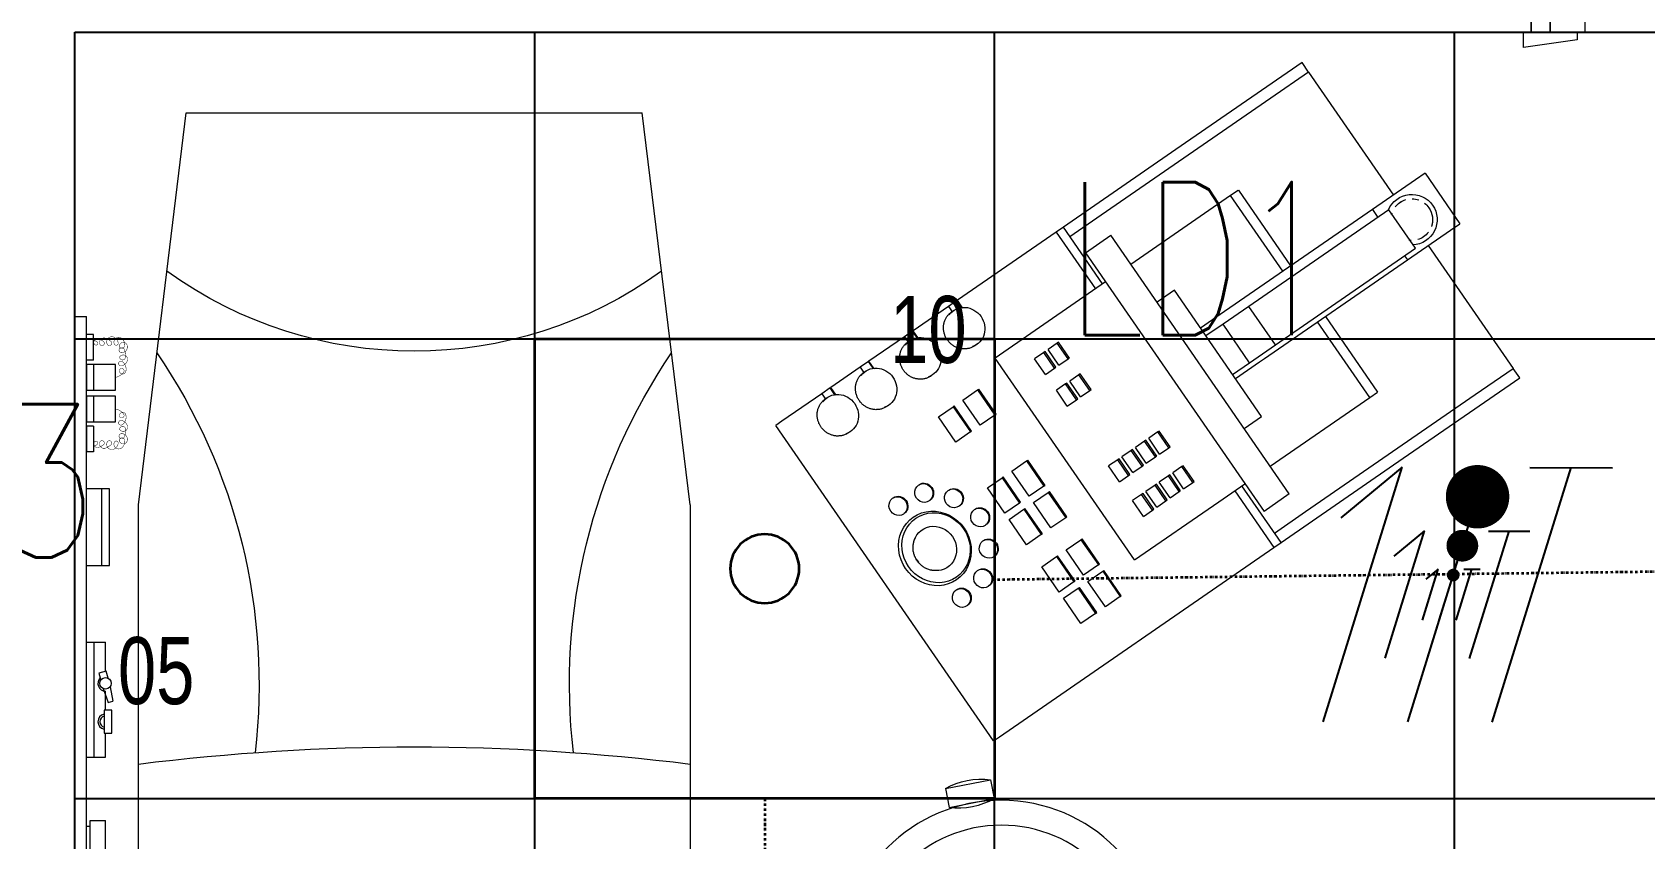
# Model space of a CAD drawing. Extents: x -12260 to 184725, y -29287 to 19916.
# Drawn here: x 20320 to 22424, y -9882 to -8830 of the extents above; entities that cross this region are included whole.
import ezdxf
from ezdxf.enums import TextEntityAlignment as Align

# ---------------------------------------------------------------- set-up
doc = ezdxf.new("R2010")
doc.units = 0
doc.header["$LTSCALE"] = 0.25
doc.linetypes.add('DASHDOT', pattern=[25.4, 12.7, -6.35, 0, -6.35])
for name, color, linetype, lineweight in [('01-First Floor-FUR$0$72_EGR_EQP_TAG', 142, 'Continuous', 5), ('01-First Floor-FUR$0$LOADING', 253, 'Continuous', 5), ('01-First Floor-FUR$0$Walls', 251, 'Continuous', 5), ('01-First Floor-FUR$0$Wooden Joinery', 251, 'Continuous', 5), ('E-LITE-CIRC', 6, 'Continuous', 25), ('E-LITE-CIRC-NUMB', 6, 'Continuous', 25), ('E-LITE-CLNG', 150, 'Continuous', 35), ('E-LITE-CLNG-CNDT', 6, 'DASHDOT', 35), ('E-LITE-CTRL', 6, 'Continuous', 25), ('E-LITE-IDEN', 6, 'Continuous', 25), ('E-POWR-WIRE', 6, 'Continuous', 25), ('E-POWR-WIRE @ 100', 6, 'Continuous', 25), ('E-POWR-WIRE @ 20', 6, 'Continuous', 25), ('E-POWR-WIRE @ 50', 6, 'Continuous', 25)]:
    doc.layers.add(name, color=color, linetype=linetype, lineweight=lineweight)
doc.layers.add('01-First Floor-FUR$0$FALSE CEILING', color=251, linetype='Continuous')
doc.styles.add('01-First Floor-FUR$0$X3G_ENTITY_257CFD', font='swisscl.ttf', dxfattribs={"height": 200})
doc.styles.add('DC_SIMPLEX', font='SIMPLEX.shx', dxfattribs={"width": 0.7})

# ---------------------------------------------------------------- blocks, each defined once
blk = doc.blocks.new('*U24')
blk.add_lwpolyline([(-300, 300), (-300, -300), (300, -300), (300, 300)], close=True)
blk.add_circle((0, 0), 45)
at = {"layer": 'E-LITE-CIRC-NUMB', "style": 'DC_SIMPLEX', "width": 0.7, "flags": 8}
blk.add_attdef('CIRCUIT', text='', height=200, rotation=0, dxfattribs=at).set_placement((-473.9, 300), align=Align.RIGHT)
at = {"layer": 'E-LITE-CTRL', "style": 'DC_SIMPLEX', "width": 0.7, "flags": 8}
blk.add_attdef('CONTROL', (1118.9, -935), '', height=200, rotation=360, dxfattribs=at)
at = {"layer": 'E-LITE-IDEN', "style": 'DC_SIMPLEX', "width": 0.7, "flags": 8}
blk.add_attdef('TYPE', (460.4, 457.6), '', height=200, rotation=360, dxfattribs=at)
blk = doc.blocks.new('*U39')
for p, q in [((-1.617, -1.658), (-0.587, 1.663)), ((-0.587, 1.663), (-1.389, 1.004)), ((-0.515, -1.66), (0.515, 1.66)), ((0.587, -1.663), (1.617, 1.658)), ((1.078, 1.659), (2.157, 1.657))]:
    blk.add_line(p, q)
at = {"const_width": 0.414}
blk.add_lwpolyline([(0.19, 1.278, 1), (0.604, 1.277, 1)], format="xyb", close=True, dxfattribs=at)
blk = doc.blocks.new('*U845')
at = {"layer": 'E-POWR-WIRE @ 100', "xscale": 100, "yscale": 100, "zscale": 100}
blk.add_blockref('*U39', (22166.4, -9563.9, -0.1), dxfattribs=at)
at = {"layer": 'E-POWR-WIRE @ 20', "xscale": 20, "yscale": 20, "zscale": 20}
blk.add_blockref('*U39', (22166.4, -9563.9, -0.1), dxfattribs=at)
at = {"layer": 'E-POWR-WIRE @ 50', "xscale": 50, "yscale": 50, "zscale": 50}
blk.add_blockref('*U39', (22166.4, -9563.9, -0.1), dxfattribs=at)
blk = doc.blocks.new('01-First Floor-FUR$0$A$C72370EFE')
at = {"layer": '01-First Floor-FUR$0$Wooden Joinery'}
for p, q in [((-0.01, -0.04), (-0.02, -0.04)), ((-0.01, -0.03), (-0.01, -0.07)), ((0, -0.03), (-0.01, -0.03)), ((0.04, -0.03), (0.05, -0.03)), ((0.05, -0.03), (0.05, -0.07)), ((0.05, -0.04), (0.06, -0.04)), ((-0.01, -0.06), (-0.02, -0.06)), ((0.05, -0.06), (0.06, -0.06)), ((-0.05, -0.07), (-0.05, -0.16)), ((-0.03, -0.07), (-0.03, -0.16)), ((0, -0.07), (-0.01, -0.07)), ((0.04, -0.07), (0.05, -0.07)), ((0.07, -0.07), (0.07, -0.16)), ((0.09, -0.07), (0.09, -0.16)), ((-0.01, -0.17), (-0.02, -0.17)), ((-0.01, -0.17), (-0.01, -0.19)), ((0.05, -0.17), (0.06, -0.17)), ((0.05, -0.17), (0.05, -0.19)), ((-0.01, -0.19), (-0.02, -0.19)), ((0.05, -0.19), (0.06, -0.19))]:
    blk.add_line(p, q, dxfattribs=at)
for centre, radius, start, end in [((-0.02, -0.07), 0.03, 90, 180), ((0.06, -0.07), 0.03, 0, 90), ((-0.02, -0.07), 0.01, 90, 180), ((0.06, -0.07), 0.01, 0, 90), ((-0.02, -0.16), 0.03, 180, 270), ((-0.02, -0.16), 0.01, 180, 270), ((0.06, -0.16), 0.01, 270, 0), ((0.06, -0.16), 0.03, 270, 0)]:
    blk.add_arc(centre, radius, start, end, dxfattribs=at)
blk = doc.blocks.new('01-First Floor-FUR$0$A$C5DAD61B4')
at = {"layer": '01-First Floor-FUR$0$Wooden Joinery'}
for points in [[(80, 959.1), (80, 969.1), (10, 979.1), (10, 959.1)], [(940, 959.1), (940, 969.1), (1010, 979.1), (1010, 959.1)], [(70, 859.1), (70, 849.1), (0, 839.1), (0, 859.1)], [(120, 859.1), (120, 0), (80, 0), (80, 859.1)], [(950, 859.1), (950, 849.1), (1020, 839.1), (1020, 859.1)]]:
    blk.add_lwpolyline(points, close=True, dxfattribs=at)
for points in [[(45, 859.1), (45, 959.1), (20, 959.1), (20, 859.1), (45, 859.1)], [(45, 859.1), (80, 859.1), (80, 899.1), (90, 899.1), (90, 959.1), (45, 959.1), (45, 859.1)], [(975, 859.1), (940, 859.1), (940, 899.1), (930, 899.1), (930, 959.1), (975, 959.1), (975, 859.1)], [(975, 859.1), (975, 959.1), (1000, 959.1), (1000, 859.1), (975, 859.1)]]:
    blk.add_lwpolyline(points, dxfattribs=at)
blk.add_arc((80, 859.1), 860, 272.666, 0, dxfattribs=at)
at = {"layer": '01-First Floor-FUR$0$Wooden Joinery', "xscale": 999.9999999998854, "yscale": 999.9999999998854, "zscale": 999.9999999998854, "rotation": 180}
blk.add_blockref('01-First Floor-FUR$0$A$C72370EFE', (120, 0), dxfattribs=at)
blk = doc.blocks.new('01-First Floor-FUR$0$ME19011A-P')
for p, q in [((-0.425, 0), (0.425, 0)), ((-0.425, 0), (-0.425, -0.015)), ((0.425, 0), (0.425, -0.015)), ((-0.425, -0.015), (0.425, -0.015)), ((-0.3675, -0.0198), (-0.2325, -0.0198)), ((-0.3675, -0.0198), (-0.3675, -0.0399)), ((-0.36, -0.015), (-0.36, -0.0198)), ((-0.24, -0.015), (-0.24, -0.0198)), ((-0.2325, -0.0198), (-0.2325, -0.0399)), ((-0.15, -0.015), (-0.15, -0.04)), ((0, -0.015), (0, -0.04)), ((0.1, -0.015), (0.1, -0.045)), ((0.2, -0.045), (0.2, -0.015)), ((0.2818, -0.015), (0.2484, -0.015)), ((0.2484, -0.0243), (0.2484, -0.015)), ((0.2818, -0.0243), (0.2818, -0.015)), ((0.3211, -0.015), (0.2877, -0.015)), ((0.2877, -0.015), (0.2877, -0.0531)), ((0.3211, -0.0531), (0.3211, -0.015)), ((0.3623, -0.015), (0.3289, -0.015)), ((0.3289, -0.015), (0.3289, -0.0531)), ((0.3623, -0.0531), (0.3623, -0.015)), ((0.3682, -0.0243), (0.3682, -0.015)), ((0.3682, -0.015), (0.4016, -0.015)), ((0.4016, -0.0243), (0.4016, -0.015)), ((-0.3675, -0.0399), (-0.2325, -0.0399)), ((-0.15, -0.025), (0, -0.025)), ((-0.15, -0.04), (-0.1187, -0.04)), ((-0.0887, -0.04), (-0.0637, -0.04)), ((-0.0606, -0.0371), (-0.0787, -0.0432)), ((-0.0402, -0.0312), (-0.0496, -0.0337)), ((-0.047, -0.0434), (-0.0376, -0.0409)), ((-0.0376, -0.0409), (-0.0402, -0.0312)), ((-0.0379, -0.04), (0, -0.04)), ((0.1, -0.035), (0.2, -0.035)), ((0.2818, -0.0243), (0.2484, -0.0243)), ((0.3211, -0.0243), (0.2877, -0.0243)), ((0.3623, -0.0243), (0.3289, -0.0243)), ((0.3682, -0.0243), (0.4016, -0.0243)), ((-0.0787, -0.0432), (-0.077, -0.0497)), ((-0.0582, -0.046), (-0.077, -0.0497)), ((0.1, -0.045), (0.2, -0.045)), ((0.2877, -0.0531), (0.3211, -0.0531)), ((0.3289, -0.0531), (0.3623, -0.0531))]:
    blk.add_line(p, q)
blk.add_lwpolyline([(-0.1187, -0.0482), (-0.0887, -0.0482), (-0.0887, -0.0382), (-0.1187, -0.0382)], close=True)
at = {"color": 8, "const_width": 0.000601}
for points in [[(0.3044, -0.0531, -0.184574), (0.2977, -0.0636, -1.44364), (0.2961, -0.0581, -0.837915), (0.2969, -0.0664, -0.30536), (0.2839, -0.062, -1.584726), (0.2894, -0.0609, -0.253153), (0.2827, -0.0684, -0.874198), (0.2775, -0.0585, -0.915253), (0.2791, -0.0658, -0.223821), (0.2683, -0.0644, -1.703343), (0.272, -0.0597, -0.588962), (0.2621, -0.068, -0.717795), (0.2625, -0.0581, -0.983104), (0.2645, -0.0644, -0.326362), (0.2534, -0.0609, -0.758716), (0.2609, -0.0514, -0.906186), (0.2593, -0.0565, -0.189488), (0.2526, -0.0522, -0.7948), (0.2613, -0.0423, -1.223996), (0.2574, -0.047, -0.072149), (0.2534, -0.0403, -0.645886), (0.2609, -0.0324, -1.366917), (0.2574, -0.0371, -0.078415), (0.2542, -0.0308, -0.723006), (0.2613, -0.0256, -1.105484), (0.2582, -0.0292, -0.221197), (0.2566, -0.0243, -0.221197)], [(0.3456, -0.0531, 0.184574), (0.3523, -0.0636, 1.44364), (0.3539, -0.0581, 0.837915), (0.3531, -0.0664, 0.30536), (0.3661, -0.062, 1.584726), (0.3606, -0.0609, 0.253153), (0.3673, -0.0684, 0.874198), (0.3725, -0.0585, 0.915253), (0.3709, -0.0658, 0.223821), (0.3817, -0.0644, 1.703343), (0.378, -0.0597, 0.588962), (0.3879, -0.068, 0.717795), (0.3875, -0.0581, 0.983104), (0.3855, -0.0644, 0.326362), (0.3966, -0.0609, 0.758716), (0.3891, -0.0514, 0.906186), (0.3907, -0.0565, 0.189488), (0.3974, -0.0522, 0.7948), (0.3887, -0.0423, 1.223996), (0.3926, -0.047, 0.072149), (0.3966, -0.0403, 0.645886), (0.3891, -0.0324, 1.366917), (0.3926, -0.0371, 0.078415), (0.3958, -0.0308, 0.723006), (0.3887, -0.0256, 1.105484), (0.3918, -0.0292, 0.221197), (0.3934, -0.0243, 0.221197)]]:
    blk.add_lwpolyline(points, format="xyb", dxfattribs=at)
blk.add_circle((-0.0537, -0.04), 0.0075)
for centre, radius, start, end in [((-0.1037, -0.04), 0.01, 10.4593, 169.5407), ((-0.1037, -0.04), 0.0075, 14.0075, 165.9925), ((-0.0537, -0.04), 0.01, 45, 180)]:
    blk.add_arc(centre, radius, start, end)
blk = doc.blocks.new('01-First Floor-FUR$0$M.44.57.64')
at = {"layer": '01-First Floor-FUR$0$LOADING', "xscale": 1000.000000000002, "yscale": 1000.000000000002, "zscale": 1000.000000000002, "rotation": 225.9999036123427}
blk.add_blockref('01-First Floor-FUR$0$ME19011A-P', (-80806.9, 16720.7), dxfattribs=at)
blk = doc.blocks.new('01-First Floor-FUR$0$HF10037B-P')
at = {"layer": '01-First Floor-FUR$0$LOADING'}
for p, q in [((0.2459, 0.134), (0.1859, 0.134)), ((0.1859, 0.134), (0.1859, 0.109)), ((0.2459, 0.134), (0.2459, 0.109)), ((0.2459, 0.109), (0.1859, 0.109)), ((0, 0), (-0.0142, -0.0583)), ((0, 0), (0.0243, -0.0059)), ((0.0243, -0.0059), (0.01, -0.0642)), ((0.4071, -0.0094), (0.431, -0.0018)), ((0.4071, -0.0094), (0.4255, -0.0665)), ((0.431, -0.0018), (0.4493, -0.0589)), ((0.4069, -0.0417), (0.4165, -0.0387)), ((-0.0142, -0.0583), (0.01, -0.0642)), ((0.4255, -0.0665), (0.4493, -0.0589)), ((0.0524, -0.2725), (0.0674, -0.2525)), ((0.0674, -0.2525), (0.1154, -0.2885)), ((0.0524, -0.2725), (0.1004, -0.3085)), ((0.3125, -0.2897), (0.362, -0.2558)), ((0.3267, -0.268), (0.3323, -0.2763)), ((0.3761, -0.2764), (0.362, -0.2558)), ((0.1004, -0.3085), (0.1154, -0.2885)), ((0.3266, -0.3103), (0.3125, -0.2897)), ((0.3266, -0.3103), (0.3761, -0.2764))]:
    blk.add_line(p, q, dxfattribs=at)
for radius in [0.21, 0.1775]:
    blk.add_circle((0.2161, -0.1014), radius, dxfattribs=at)
for centre, radius, start, end in [((0.2159, 0.0465), 0.0925, 71.0754, 108.9246), ((0.2159, 0.1965), 0.0925, 251.0754, 288.9246), ((0.0779, -0.0499), 0.0925, 147.3419, 185.1912), ((-0.0678, -0.0143), 0.0925, 327.3419, 5.1912), ((0.4996, -0.0113), 0.0925, 178.8412, 216.6904), ((0.3568, -0.057), 0.0925, 358.8412, 36.6904), ((0.2161, -0.1014), 0.2, 303.6037, 17.3657), ((0.0389, -0.3404), 0.0925, 34.1875, 72.0368), ((0.1289, -0.2205), 0.0925, 214.1875, 252.0368), ((0.3867, -0.3449), 0.0925, 105.5121, 143.3614), ((0.3019, -0.2212), 0.0925, 285.5121, 323.3614)]:
    blk.add_arc(centre, radius, start, end, dxfattribs=at)
blk = doc.blocks.new('01-First Floor-FUR$0$HF13902-P')
at = {"color": 8}
for centre, radius, start, end in [((0, 1.0679), 0.5515, 234.1788, 305.8212), ((-0.9704, 0.0819), 0.7679, 353.3222, 34.2669), ((0.9704, 0.0819), 0.7679, 145.7331, 186.6778), ((0, -2.9071), 2.9071, 82.8865, 97.1135)]:
    blk.add_arc(centre, radius, start, end, dxfattribs=at)
at = {"layer": '01-First Floor-FUR$0$LOADING'}
for p, q in [((-0.36, 0.3161), (-0.2975, 0.8276)), ((0.2975, 0.8276), (-0.2975, 0.8276)), ((0.36, 0.3161), (0.2975, 0.8276)), ((-0.36, 0.3161), (-0.36, -0.6824)), ((0.36, -0.6824), (0.36, 0.3161))]:
    blk.add_line(p, q, dxfattribs=at)
blk = doc.blocks.new('01-First Floor-FUR$0$ME15657-P')
for p, q in [((0.04, 0.8841), (-0.04, 0.8841)), ((-0.04, 0.8691), (-0.04, 0.8841)), ((0.04, 0.8841), (0.04, 0.8691)), ((-0.04, 0.8009), (-0.04, 0.8691)), ((0.04, 0.8691), (0.04, 0.8009)), ((-0.25, 0.6341), (-0.25, 0.8341)), ((-0.25, 0.8341), (-0.235, 0.8341)), ((-0.04, 0.8341), (-0.235, 0.8341)), ((-0.235, 0.7741), (-0.235, 0.8341)), ((0.235, 0.8341), (0.04, 0.8341)), ((0.235, 0.8341), (0.235, 0.7741)), ((0.235, 0.8341), (0.25, 0.8341)), ((0.25, 0.8341), (0.25, 0.6341)), ((-0.04, 0.5746), (-0.04, 0.8009)), ((-0.0335, 0.8009), (-0.04, 0.8009)), ((-0.0335, 0.5963), (-0.0335, 0.8182)), ((-0.0335, 0.8182), (0.0275, 0.8182)), ((0.0275, 0.8182), (0.0275, 0.5963)), ((0.04, 0.8009), (0.0275, 0.8009)), ((0.04, 0.8009), (0.04, 0.5746)), ((-0.235, 0.5052), (-0.235, 0.7741)), ((0.235, 0.7741), (0.235, 0.5052)), ((-0.04, 0.671), (-0.16, 0.671)), ((-0.16, 0.6707), (-0.16, 0.671)), ((-0.16, 0.6587), (-0.16, 0.6707)), ((-0.16, 0.5007), (-0.16, 0.6587)), ((-0.16, 0.6587), (-0.04, 0.6587)), ((0.16, 0.671), (0.04, 0.671)), ((0.04, 0.6587), (0.16, 0.6587)), ((0.16, 0.671), (0.16, 0.6707)), ((0.16, 0.6707), (0.16, 0.6587)), ((0.16, 0.6587), (0.16, 0.5007)), ((-0.25, 0.4559), (-0.25, 0.6341)), ((0.25, 0.6341), (0.25, 0.4559)), ((-0.0335, 0.5553), (-0.0335, 0.5963)), ((-0.0335, 0.5963), (0.0275, 0.5963)), ((0.0275, 0.5963), (0.0275, 0.5553)), ((-0.04, 0.5665), (-0.04, 0.5746)), ((0.04, 0.5746), (0.04, 0.5665)), ((-0.04, 0.5283), (-0.04, 0.5665)), ((-0.0335, 0.5283), (-0.0335, 0.5553)), ((-0.0335, 0.5553), (0.0275, 0.5553)), ((0.0275, 0.5553), (0.0275, 0.5283)), ((0.04, 0.5665), (0.04, 0.5283)), ((-0.1, 0.5007), (-0.1, 0.5283)), ((-0.1, 0.5283), (0.1, 0.5283)), ((0.1, 0.5283), (0.1, 0.5007)), ((-0.235, 0.4556), (-0.235, 0.5052)), ((0.235, 0.5052), (0.235, 0.4556)), ((-0.2039, 0.5007), (0.2061, 0.5007)), ((-0.2039, 0.5007), (-0.2039, 0.4607)), ((0.2061, 0.4607), (0.2061, 0.5007)), ((-0.25, 0.4445), (-0.25, 0.4559)), ((-0.25, 0.4559), (-0.16, 0.4559)), ((-0.25, 0.0096), (-0.25, 0.4445)), ((-0.16, 0.4445), (-0.25, 0.4445)), ((0.2061, 0.4607), (-0.2039, 0.4607)), ((-0.16, 0.4191), (-0.16, 0.4606)), ((0.16, 0.4606), (0.16, 0.4191)), ((0.16, 0.4559), (0.25, 0.4559)), ((0.25, 0.4445), (0.16, 0.4445)), ((0.25, 0.4559), (0.25, 0.4445)), ((0.25, 0.4445), (0.25, 0.2877)), ((-0.16, 0.2855), (-0.16, 0.4191)), ((-0.12, 0.4055), (-0.12, 0.4076)), ((-0.12, 0.4076), (-0.095, 0.4076)), ((-0.12, 0.391), (-0.12, 0.4055)), ((-0.12, 0.4055), (-0.095, 0.4055)), ((-0.095, 0.4076), (-0.095, 0.4055)), ((-0.095, 0.4055), (-0.095, 0.391)), ((-0.065, 0.4055), (-0.065, 0.4076)), ((-0.065, 0.4076), (-0.04, 0.4076)), ((-0.065, 0.391), (-0.065, 0.4055)), ((-0.065, 0.4055), (-0.04, 0.4055)), ((-0.04, 0.4076), (-0.04, 0.4055)), ((-0.04, 0.4055), (-0.04, 0.391)), ((0.16, 0.4191), (0.16, 0.2855)), ((-0.12, 0.391), (-0.095, 0.391)), ((-0.12, 0.3843), (-0.12, 0.3864)), ((-0.12, 0.3864), (-0.095, 0.3864)), ((-0.12, 0.3698), (-0.12, 0.3843)), ((-0.12, 0.3843), (-0.095, 0.3843)), ((-0.095, 0.3864), (-0.095, 0.3843)), ((-0.095, 0.3843), (-0.095, 0.3698)), ((-0.065, 0.391), (-0.04, 0.391)), ((-0.065, 0.3843), (-0.065, 0.3864)), ((-0.065, 0.3864), (-0.04, 0.3864)), ((-0.065, 0.3698), (-0.065, 0.3843)), ((-0.065, 0.3843), (-0.04, 0.3843)), ((-0.04, 0.3864), (-0.04, 0.3843)), ((-0.04, 0.3843), (-0.04, 0.3698)), ((-0.12, 0.3698), (-0.095, 0.3698)), ((-0.12, 0.3631), (-0.12, 0.3652)), ((-0.12, 0.3652), (-0.095, 0.3652)), ((-0.12, 0.3486), (-0.12, 0.3631)), ((-0.12, 0.3631), (-0.095, 0.3631)), ((-0.095, 0.3652), (-0.095, 0.3631)), ((-0.095, 0.3631), (-0.095, 0.3486)), ((-0.065, 0.3698), (-0.04, 0.3698)), ((-0.065, 0.3631), (-0.065, 0.3652)), ((-0.065, 0.3652), (-0.04, 0.3652)), ((-0.065, 0.3486), (-0.065, 0.3631)), ((-0.065, 0.3631), (-0.04, 0.3631)), ((-0.04, 0.3652), (-0.04, 0.3631)), ((-0.04, 0.3631), (-0.04, 0.3486)), ((0.055, 0.3631), (0.055, 0.3652)), ((0.055, 0.3652), (0.08, 0.3652)), ((0.055, 0.3486), (0.055, 0.3631)), ((0.055, 0.3631), (0.08, 0.3631)), ((0.08, 0.3652), (0.08, 0.3631)), ((0.08, 0.3631), (0.08, 0.3486)), ((0.105, 0.3631), (0.105, 0.3652)), ((0.105, 0.3652), (0.13, 0.3652)), ((0.105, 0.3486), (0.105, 0.3631)), ((0.105, 0.3631), (0.13, 0.3631)), ((0.13, 0.3652), (0.13, 0.3631)), ((0.13, 0.3631), (0.13, 0.3486)), ((-0.12, 0.3486), (-0.095, 0.3486)), ((-0.12, 0.3418), (-0.12, 0.344)), ((-0.12, 0.344), (-0.095, 0.344)), ((-0.12, 0.3274), (-0.12, 0.3418)), ((-0.12, 0.3418), (-0.095, 0.3418)), ((-0.095, 0.344), (-0.095, 0.3418)), ((-0.095, 0.3418), (-0.095, 0.3274)), ((-0.065, 0.3486), (-0.04, 0.3486)), ((-0.065, 0.3418), (-0.065, 0.344)), ((-0.065, 0.344), (-0.04, 0.344)), ((-0.065, 0.3274), (-0.065, 0.3418)), ((-0.065, 0.3418), (-0.04, 0.3418)), ((-0.04, 0.344), (-0.04, 0.3418)), ((-0.04, 0.3418), (-0.04, 0.3274)), ((0.055, 0.3486), (0.08, 0.3486)), ((0.055, 0.3418), (0.055, 0.344)), ((0.055, 0.344), (0.08, 0.344)), ((0.055, 0.3274), (0.055, 0.3418)), ((0.055, 0.3418), (0.08, 0.3418)), ((0.08, 0.344), (0.08, 0.3418)), ((0.08, 0.3418), (0.08, 0.3274)), ((0.105, 0.3486), (0.13, 0.3486)), ((0.105, 0.3418), (0.105, 0.344)), ((0.105, 0.344), (0.13, 0.344)), ((0.105, 0.3274), (0.105, 0.3418)), ((0.105, 0.3418), (0.13, 0.3418)), ((0.13, 0.344), (0.13, 0.3418)), ((0.13, 0.3418), (0.13, 0.3274)), ((-0.12, 0.3274), (-0.095, 0.3274)), ((-0.065, 0.3274), (-0.04, 0.3274)), ((0.055, 0.3274), (0.08, 0.3274)), ((0.105, 0.3274), (0.13, 0.3274)), ((-0.16, 0.2855), (0.16, 0.2855)), ((0.1882, 0.276), (0.1882, 0.2729)), ((0.2372, 0.2879), (0.2394, 0.2877)), ((0.2381, 0.2867), (0.2394, 0.2868)), ((0.2394, 0.2877), (0.25, 0.2877)), ((0.2394, 0.2868), (0.25, 0.2868)), ((0.25, 0.2737), (0.2406, 0.2737)), ((0.2418, 0.2729), (0.2418, 0.276)), ((0.25, 0.2876), (0.25, 0.2867)), ((0.25, 0.2868), (0.25, 0.2737)), ((0.25, 0.2737), (0.25, 0.2177)), ((-0.1888, 0.2448), (-0.1488, 0.2448)), ((-0.1888, 0.243), (-0.1888, 0.2448)), ((-0.1488, 0.243), (-0.1888, 0.243)), ((-0.1888, 0.243), (-0.1888, 0.2196)), ((-0.1488, 0.243), (-0.1488, 0.2448)), ((-0.1488, 0.2196), (-0.1488, 0.243)), ((-0.1388, 0.2448), (-0.0988, 0.2448)), ((-0.1388, 0.243), (-0.1388, 0.2448)), ((-0.0988, 0.243), (-0.1388, 0.243)), ((-0.1388, 0.243), (-0.1388, 0.2196)), ((-0.0988, 0.243), (-0.0988, 0.2448)), ((-0.0988, 0.2196), (-0.0988, 0.243)), ((-0.0638, 0.2448), (-0.0238, 0.2448)), ((-0.0638, 0.243), (-0.0638, 0.2448)), ((-0.0238, 0.243), (-0.0638, 0.243)), ((-0.0638, 0.243), (-0.0638, 0.2196)), ((-0.0238, 0.243), (-0.0238, 0.2448)), ((-0.0238, 0.2196), (-0.0238, 0.243)), ((-0.0138, 0.2448), (0.0262, 0.2448)), ((-0.0138, 0.243), (-0.0138, 0.2448)), ((0.0262, 0.243), (-0.0138, 0.243)), ((-0.0138, 0.243), (-0.0138, 0.2196)), ((0.0262, 0.243), (0.0262, 0.2448)), ((0.0262, 0.2196), (0.0262, 0.243)), ((0.0988, 0.2448), (0.1388, 0.2448)), ((0.0988, 0.243), (0.0988, 0.2448)), ((0.1388, 0.243), (0.0988, 0.243)), ((0.0988, 0.243), (0.0988, 0.2196)), ((0.1388, 0.243), (0.1388, 0.2448)), ((0.1388, 0.2196), (0.1388, 0.243)), ((-0.1888, 0.2196), (-0.1488, 0.2196)), ((-0.1388, 0.2196), (-0.0988, 0.2196)), ((-0.0638, 0.2196), (-0.0238, 0.2196)), ((-0.0138, 0.2196), (0.0262, 0.2196)), ((0.0988, 0.2196), (0.1388, 0.2196)), ((0.2375, 0.2178), (0.2394, 0.2177)), ((0.2385, 0.2167), (0.2394, 0.2168)), ((0.2394, 0.2177), (0.25, 0.2177)), ((0.2394, 0.2168), (0.25, 0.2168)), ((0.25, 0.2168), (0.25, 0.2037)), ((-0.1888, 0.206), (-0.1488, 0.206)), ((-0.1888, 0.2042), (-0.1888, 0.206)), ((-0.1488, 0.2042), (-0.1888, 0.2042)), ((-0.1888, 0.2042), (-0.1888, 0.1809)), ((-0.1488, 0.2042), (-0.1488, 0.206)), ((-0.1488, 0.1809), (-0.1488, 0.2042)), ((-0.1388, 0.206), (-0.0988, 0.206)), ((-0.1388, 0.2042), (-0.1388, 0.206)), ((-0.0988, 0.2042), (-0.1388, 0.2042)), ((-0.1388, 0.2042), (-0.1388, 0.1809)), ((-0.0988, 0.2042), (-0.0988, 0.206)), ((-0.0988, 0.1809), (-0.0988, 0.2042)), ((-0.0638, 0.206), (-0.0238, 0.206)), ((-0.0638, 0.2042), (-0.0638, 0.206)), ((-0.0238, 0.2042), (-0.0638, 0.2042)), ((-0.0638, 0.2042), (-0.0638, 0.1809)), ((-0.0238, 0.2042), (-0.0238, 0.206)), ((-0.0238, 0.1809), (-0.0238, 0.2042)), ((-0.0138, 0.206), (0.0262, 0.206)), ((-0.0138, 0.2042), (-0.0138, 0.206)), ((0.0262, 0.2042), (-0.0138, 0.2042)), ((-0.0138, 0.2042), (-0.0138, 0.1809)), ((0.0262, 0.2042), (0.0262, 0.206)), ((0.0262, 0.1809), (0.0262, 0.2042)), ((0.0988, 0.206), (0.1388, 0.206)), ((0.0988, 0.2042), (0.0988, 0.206)), ((0.1388, 0.2042), (0.0988, 0.2042)), ((0.0988, 0.2042), (0.0988, 0.1809)), ((0.1388, 0.2042), (0.1388, 0.206)), ((0.1388, 0.1809), (0.1388, 0.2042)), ((0.1882, 0.2064), (0.1882, 0.2033)), ((0.25, 0.2037), (0.2406, 0.2037)), ((0.2418, 0.2033), (0.2418, 0.2064)), ((0.25, 0.2037), (0.25, 0.1476)), ((-0.1888, 0.1809), (-0.1488, 0.1809)), ((-0.1388, 0.1809), (-0.0988, 0.1809)), ((-0.0638, 0.1809), (-0.0238, 0.1809)), ((-0.0138, 0.1809), (0.0262, 0.1809)), ((0.0988, 0.1809), (0.1388, 0.1809)), ((-0.0125, 0.1519), (-0.0125, 0.1509)), ((0.0125, 0.1509), (0.0125, 0.1519)), ((0.2376, 0.1478), (0.2394, 0.1476)), ((0.2394, 0.1476), (0.25, 0.1476)), ((0.25, 0.1475), (0.25, 0.1466)), ((-0.0525, 0.1379), (-0.0525, 0.1369)), ((-0.0275, 0.1369), (-0.0275, 0.1379)), ((0.0275, 0.1379), (0.0275, 0.1369)), ((0.0525, 0.1369), (0.0525, 0.1379)), ((0.1882, 0.1365), (0.1882, 0.1333)), ((0.2385, 0.1467), (0.2394, 0.1467)), ((0.2394, 0.1467), (0.25, 0.1467)), ((0.25, 0.1336), (0.2406, 0.1336)), ((0.2418, 0.1333), (0.2418, 0.1365)), ((0.25, 0.1467), (0.25, 0.1336)), ((0.25, 0.1336), (0.25, 0.087)), ((-0.0803, 0.1099), (-0.0803, 0.1089)), ((-0.0553, 0.1089), (-0.0553, 0.1099)), ((0.0553, 0.1099), (0.0553, 0.1089)), ((0.0803, 0.1089), (0.0803, 0.1099)), ((0.2376, 0.0872), (0.2394, 0.087)), ((0.2385, 0.0861), (0.2394, 0.0861)), ((0.2394, 0.087), (0.25, 0.087)), ((0.2394, 0.0861), (0.25, 0.0861)), ((0.25, 0.0869), (0.25, 0.086)), ((0.25, 0.0861), (0.25, 0.073)), ((-0.0853, 0.0726), (-0.0853, 0.0715)), ((-0.0603, 0.0715), (-0.0603, 0.0726)), ((0.0603, 0.0726), (0.0603, 0.0715)), ((0.0853, 0.0715), (0.0853, 0.0726)), ((0.1882, 0.0758), (0.1882, 0.0727)), ((0.25, 0.073), (0.2406, 0.073)), ((0.2418, 0.0727), (0.2418, 0.0758)), ((0.25, 0.073), (0.25, 0.0096)), ((-0.25, 0), (-0.25, 0.0096)), ((-0.25, 0), (0.25, 0)), ((0.25, 0.0096), (0.25, 0))]:
    blk.add_line(p, q)
at = {"flags": 128}
for points in [[(0.1882, 0.2729), (0.1883, 0.2718), (0.1883, 0.2708), (0.1884, 0.2698), (0.1886, 0.2688), (0.1888, 0.2678), (0.189, 0.2668), (0.1893, 0.2658), (0.1896, 0.2648), (0.19, 0.2638), (0.1904, 0.2629), (0.1909, 0.262), (0.1913, 0.261), (0.1919, 0.2602), (0.1924, 0.2593), (0.193, 0.2584), (0.1936, 0.2576), (0.1943, 0.2568), (0.195, 0.256), (0.1957, 0.2553), (0.1965, 0.2546), (0.1973, 0.2539), (0.1981, 0.2532), (0.1989, 0.2526), (0.1998, 0.252), (0.2007, 0.2515), (0.2016, 0.251), (0.2025, 0.2505), (0.2035, 0.25), (0.2044, 0.2496), (0.2054, 0.2492), (0.2064, 0.2489), (0.2074, 0.2486), (0.2084, 0.2483), (0.2095, 0.2481), (0.2105, 0.2479), (0.2116, 0.2478), (0.2126, 0.2477), (0.2137, 0.2476), (0.2147, 0.2476), (0.215, 0.2476)], [(0.215, 0.2476), (0.2161, 0.2476), (0.2171, 0.2476), (0.2182, 0.2477), (0.2192, 0.2479), (0.2203, 0.248), (0.2213, 0.2483), (0.2223, 0.2485), (0.2233, 0.2488), (0.2243, 0.2491), (0.2253, 0.2495), (0.2263, 0.2499), (0.2272, 0.2503), (0.2282, 0.2508), (0.2291, 0.2513), (0.23, 0.2519), (0.2308, 0.2525), (0.2317, 0.2531), (0.2325, 0.2537), (0.2333, 0.2544), (0.2341, 0.2551), (0.2348, 0.2558), (0.2355, 0.2566), (0.2362, 0.2574), (0.2368, 0.2582), (0.2374, 0.2591), (0.238, 0.2599), (0.2385, 0.2608), (0.239, 0.2617), (0.2395, 0.2626), (0.2399, 0.2636), (0.2403, 0.2645), (0.2406, 0.2655), (0.2409, 0.2665), (0.2411, 0.2675), (0.2414, 0.2685), (0.2415, 0.2695), (0.2416, 0.2705), (0.2417, 0.2716), (0.2418, 0.2726), (0.2418, 0.2729)], [(0.1882, 0.2033), (0.1883, 0.2023), (0.1883, 0.2012), (0.1884, 0.2002), (0.1886, 0.1992), (0.1888, 0.1982), (0.189, 0.1972), (0.1893, 0.1962), (0.1896, 0.1952), (0.19, 0.1943), (0.1904, 0.1933), (0.1909, 0.1924), (0.1913, 0.1915), (0.1919, 0.1906), (0.1924, 0.1897), (0.193, 0.1889), (0.1936, 0.188), (0.1943, 0.1872), (0.195, 0.1865), (0.1957, 0.1857), (0.1965, 0.185), (0.1973, 0.1843), (0.1981, 0.1837), (0.1989, 0.183), (0.1998, 0.1825), (0.2007, 0.1819), (0.2016, 0.1814), (0.2025, 0.1809), (0.2035, 0.1804), (0.2044, 0.18), (0.2054, 0.1797), (0.2064, 0.1793), (0.2074, 0.179), (0.2084, 0.1787), (0.2095, 0.1785), (0.2105, 0.1783), (0.2116, 0.1782), (0.2126, 0.1781), (0.2137, 0.178), (0.2147, 0.178), (0.215, 0.178)], [(0.215, 0.178), (0.2161, 0.178), (0.2171, 0.178), (0.2182, 0.1781), (0.2192, 0.1783), (0.2203, 0.1785), (0.2213, 0.1787), (0.2223, 0.1789), (0.2233, 0.1792), (0.2243, 0.1796), (0.2253, 0.1799), (0.2263, 0.1803), (0.2272, 0.1808), (0.2282, 0.1812), (0.2291, 0.1818), (0.23, 0.1823), (0.2308, 0.1829), (0.2317, 0.1835), (0.2325, 0.1841), (0.2333, 0.1848), (0.2341, 0.1855), (0.2348, 0.1863), (0.2355, 0.187), (0.2362, 0.1878), (0.2368, 0.1886), (0.2374, 0.1895), (0.238, 0.1903), (0.2385, 0.1912), (0.239, 0.1921), (0.2395, 0.1931), (0.2399, 0.194), (0.2403, 0.195), (0.2406, 0.1959), (0.2409, 0.1969), (0.2411, 0.1979), (0.2414, 0.1989), (0.2415, 0.1999), (0.2416, 0.201), (0.2417, 0.202), (0.2418, 0.203), (0.2418, 0.2033)], [(0.1882, 0.1333), (0.1883, 0.1323), (0.1883, 0.1313), (0.1884, 0.1303), (0.1886, 0.1292), (0.1888, 0.1282), (0.189, 0.1272), (0.1893, 0.1262), (0.1896, 0.1253), (0.19, 0.1243), (0.1904, 0.1234), (0.1909, 0.1224), (0.1913, 0.1215), (0.1919, 0.1206), (0.1924, 0.1198), (0.193, 0.1189), (0.1936, 0.1181), (0.1943, 0.1173), (0.195, 0.1165), (0.1957, 0.1158), (0.1965, 0.1151), (0.1973, 0.1144), (0.1981, 0.1137), (0.1989, 0.1131), (0.1998, 0.1125), (0.2007, 0.112), (0.2016, 0.1114), (0.2025, 0.1109), (0.2035, 0.1105), (0.2044, 0.1101), (0.2054, 0.1097), (0.2064, 0.1094), (0.2074, 0.1091), (0.2084, 0.1088), (0.2095, 0.1086), (0.2105, 0.1084), (0.2116, 0.1082), (0.2126, 0.1081), (0.2137, 0.1081), (0.2147, 0.108), (0.215, 0.108)], [(0.215, 0.108), (0.2161, 0.108), (0.2171, 0.1081), (0.2182, 0.1082), (0.2192, 0.1083), (0.2203, 0.1085), (0.2213, 0.1087), (0.2223, 0.109), (0.2233, 0.1093), (0.2243, 0.1096), (0.2253, 0.11), (0.2263, 0.1104), (0.2272, 0.1108), (0.2282, 0.1113), (0.2291, 0.1118), (0.23, 0.1124), (0.2308, 0.1129), (0.2317, 0.1135), (0.2325, 0.1142), (0.2333, 0.1149), (0.2341, 0.1156), (0.2348, 0.1163), (0.2355, 0.1171), (0.2362, 0.1179), (0.2368, 0.1187), (0.2374, 0.1195), (0.238, 0.1204), (0.2385, 0.1213), (0.239, 0.1222), (0.2395, 0.1231), (0.2399, 0.1241), (0.2403, 0.125), (0.2406, 0.126), (0.2409, 0.127), (0.2411, 0.128), (0.2414, 0.129), (0.2415, 0.13), (0.2416, 0.131), (0.2417, 0.132), (0.2418, 0.1331), (0.2418, 0.1333)], [(-0.0266, 0.0675), (-0.026, 0.0664), (-0.0253, 0.0654), (-0.0246, 0.0644), (-0.0239, 0.0634), (-0.0231, 0.0624), (-0.0224, 0.0615), (-0.0215, 0.0606), (-0.0207, 0.0598), (-0.0198, 0.0589), (-0.0189, 0.0582), (-0.018, 0.0575), (-0.017, 0.0568), (-0.016, 0.0561), (-0.015, 0.0555), (-0.014, 0.055), (-0.013, 0.0544), (-0.0119, 0.054), (-0.0109, 0.0535), (-0.0098, 0.0531), (-0.0087, 0.0528), (-0.0076, 0.0525), (-0.0065, 0.0522), (-0.0054, 0.052), (-0.0043, 0.0518), (-0.0032, 0.0517), (-0.0021, 0.0516), (-0.001, 0.0515), (0, 0.0515)], [(0, 0.0515), (0.0011, 0.0515), (0.0022, 0.0516), (0.0034, 0.0517), (0.0045, 0.0518), (0.0056, 0.052), (0.0067, 0.0522), (0.0078, 0.0525), (0.0089, 0.0528), (0.0099, 0.0532), (0.011, 0.0536), (0.0121, 0.054), (0.0131, 0.0545), (0.0141, 0.055), (0.0152, 0.0556), (0.0161, 0.0562), (0.0171, 0.0569), (0.0181, 0.0575), (0.019, 0.0583), (0.0199, 0.059), (0.0208, 0.0599), (0.0216, 0.0607), (0.0225, 0.0616), (0.0232, 0.0625), (0.024, 0.0635), (0.0247, 0.0645), (0.0254, 0.0655), (0.026, 0.0666), (0.0266, 0.0675)], [(0.1882, 0.0727), (0.1883, 0.0717), (0.1883, 0.0706), (0.1884, 0.0696), (0.1886, 0.0686), (0.1888, 0.0676), (0.189, 0.0666), (0.1893, 0.0656), (0.1896, 0.0646), (0.19, 0.0637), (0.1904, 0.0627), (0.1909, 0.0618), (0.1913, 0.0609), (0.1919, 0.06), (0.1924, 0.0591), (0.193, 0.0583), (0.1936, 0.0574), (0.1943, 0.0566), (0.195, 0.0559), (0.1957, 0.0551), (0.1965, 0.0544), (0.1973, 0.0537), (0.1981, 0.0531), (0.1989, 0.0525), (0.1998, 0.0519), (0.2007, 0.0513), (0.2016, 0.0508), (0.2025, 0.0503), (0.2035, 0.0499), (0.2044, 0.0494), (0.2054, 0.0491), (0.2064, 0.0487), (0.2074, 0.0484), (0.2084, 0.0482), (0.2095, 0.0479), (0.2105, 0.0477), (0.2116, 0.0476), (0.2126, 0.0475), (0.2137, 0.0474), (0.2147, 0.0474), (0.215, 0.0474)], [(0.215, 0.0474), (0.2161, 0.0474), (0.2171, 0.0475), (0.2182, 0.0476), (0.2192, 0.0477), (0.2203, 0.0479), (0.2213, 0.0481), (0.2223, 0.0483), (0.2233, 0.0486), (0.2243, 0.049), (0.2253, 0.0493), (0.2263, 0.0497), (0.2272, 0.0502), (0.2282, 0.0507), (0.2291, 0.0512), (0.23, 0.0517), (0.2308, 0.0523), (0.2317, 0.0529), (0.2325, 0.0536), (0.2333, 0.0542), (0.2341, 0.0549), (0.2348, 0.0557), (0.2355, 0.0564), (0.2362, 0.0572), (0.2368, 0.058), (0.2374, 0.0589), (0.238, 0.0597), (0.2385, 0.0606), (0.239, 0.0615), (0.2395, 0.0625), (0.2399, 0.0634), (0.2403, 0.0644), (0.2406, 0.0653), (0.2409, 0.0663), (0.2411, 0.0673), (0.2414, 0.0683), (0.2415, 0.0693), (0.2416, 0.0704), (0.2417, 0.0714), (0.2418, 0.0724), (0.2418, 0.0727)]]:
    blk.add_lwpolyline(points, dxfattribs=at)
for radius, start, end in [(0.033, 90, 212.0544), (0.0272, 90, 144), (0.033, 327.3076, 90), (0.0272, 72, 90), (0.0272, 162, 198), (0.0272, 126, 144), (0.0272, 36, 54), (0.0272, 0, 18), (0.0272, 342, 18), (0.0272, 180, 198), (0.0272, 216, 221.6097), (0.0272, 318.3903, 324), (0.0272, 318.3903, 324)]:
    blk.add_arc((0, 0.8355), radius, start, end)
for centre, major_axis, start_param, end_param in [((0.215, 0.276), (0.0268, 0), 1.570796, 3.401412), ((0.215, 0.276), (0.0268, 0), 5.969026, 7.853982), ((0.215, 0.2064), (0.0268, 0), 1.570796, 3.401412), ((0.215, 0.2064), (0.0268, 0), 5.969026, 7.853982), ((-0.04, 0.1379), (0.0125, 0), 1.570796, 3.141593), ((-0.04, 0.1369), (0.0125, 0), 1.570796, 4.712389), ((-0.04, 0.1379), (0.0125, 0), 0, 1.570796), ((-0.04, 0.1369), (0.0125, 0), 4.712389, 7.853982), ((0, 0.1519), (0.0125, 0), 1.570796, 3.141593), ((0, 0.1509), (0.0125, 0), 1.570796, 4.712389), ((0, 0.1519), (0.0125, 0), 0, 1.570796), ((0, 0.1509), (0.0125, 0), 4.712389, 7.853982), ((0.04, 0.1379), (0.0125, 0), 1.570796, 3.141593), ((0.04, 0.1369), (0.0125, 0), 1.570796, 4.712389), ((0.04, 0.1379), (0.0125, 0), 0, 1.570796), ((0.04, 0.1369), (0.0125, 0), 4.712389, 7.853982), ((0.215, 0.1365), (0.0268, 0), 1.570796, 3.401412), ((0.215, 0.1365), (0.0268, 0), 5.969026, 7.853982), ((-0.0678, 0.1099), (0.0125, 0), 1.570796, 3.141593), ((-0.0678, 0.1089), (0.0125, 0), 1.570796, 4.712389), ((-0.0678, 0.1099), (0.0125, 0), 0, 1.570796), ((-0.0678, 0.1089), (0.0125, 0), 4.712389, 7.853982), ((0, 0.0797), (-0.0497, 0), 4.712389, 7.853982), ((0, 0.0815), (-0.0467, 0), 4.712389, 7.853982), ((0, 0.0797), (0.0296, 0), 1.570796, 3.926991), ((0, 0.0797), (0.0497, 0), 4.712389, 7.853982), ((0, 0.0815), (0.0467, 0), 4.712389, 7.853982), ((0, 0.0797), (0.0296, 0), 5.497787, 7.853982), ((0.0678, 0.1099), (0.0125, 0), 1.570796, 3.141593), ((0.0678, 0.1089), (0.0125, 0), 1.570796, 4.712389), ((0.0678, 0.1099), (0.0125, 0), 0, 1.570796), ((0.0678, 0.1089), (-0.0125, 0), 1.570796, 4.712389), ((-0.0728, 0.0726), (0.0125, 0), 1.570796, 3.141593), ((-0.0728, 0.0726), (0.0125, 0), 0, 1.570796), ((0.0728, 0.0726), (0.0125, 0), 1.570796, 3.141593), ((0.0728, 0.0726), (0.0125, 0), 0, 1.570796), ((0.215, 0.0758), (0.0268, 0), 1.570796, 3.401412), ((0.215, 0.0758), (0.0268, 0), 5.969026, 7.853982), ((-0.0728, 0.0715), (0.0125, 0), 1.570796, 4.712389), ((-0.0728, 0.0715), (0.0125, 0), 4.712389, 7.853982), ((0.0728, 0.0715), (0.0125, 0), 1.570796, 4.712389), ((0.0728, 0.0715), (0.0125, 0), 4.712389, 7.853982), ((0, 0.0797), (0.0296, 0), 4.624442, 4.652361), ((0, 0.0797), (0.0296, 0), 4.672724, 4.712389), ((0, 0.0797), (0.0296, 0), 4.712389, 4.752054), ((0, 0.0797), (0.0296, 0), 4.772417, 4.800336)]:
    blk.add_ellipse(centre, major_axis=major_axis, ratio=0.93358, start_param=start_param, end_param=end_param)
blk = doc.blocks.new('01-First Floor-FUR')
at = {"layer": '01-First Floor-FUR$0$FALSE CEILING', "linetype": 'Continuous'}
for p, q in [((20976, -12830), (20976, -8830)), ((21576, -12830), (21576, -8830)), ((22176, -12830), (22176, -8830)), ((20376, -9230), (23876, -9230)), ((20376, -9830), (23876, -9830))]:
    blk.add_line(p, q, dxfattribs=at)
at = {"layer": '01-First Floor-FUR$0$FALSE CEILING'}
blk.add_lwpolyline([(20376, -8830), (23876, -8830), (23876, -10710), (23876, -10710), (23876, -12830), (20376, -12830), (20376, -8830)], dxfattribs=at)
at = {"layer": '01-First Floor-FUR$0$Walls'}
for p, q in [((22276, -8730), (22276, -8830)), ((20376, -8830), (20376, -12760)), ((22276, -8830), (20376, -8830))]:
    blk.add_line(p, q, dxfattribs=at)
at = {"layer": '01-First Floor-FUR$0$LOADING', "xscale": -1000, "yscale": 999.9999999999998, "zscale": 999.9999999999999, "rotation": 304.5943851136899}
blk.add_blockref('01-First Floor-FUR$0$ME15657-P', (21432.5, -9548.9, -0.1), dxfattribs=at)
at = {"layer": '01-First Floor-FUR$0$LOADING', "xscale": -1000, "yscale": 1000, "zscale": 1000}
blk.add_blockref('01-First Floor-FUR$0$HF13902-P', (20818.8, -9762.6, -0.1), dxfattribs=at)
at = {"layer": '01-First Floor-FUR$0$LOADING', "rotation": 224.0000963876573}
blk.add_blockref('01-First Floor-FUR$0$M.44.57.64', (-49366.7, -53731.4, -0.1), dxfattribs=at)
at = {"layer": '01-First Floor-FUR$0$LOADING', "extrusion": (2.75759e-10, -1.16581e-09, -1), "xscale": 999.9999999999998, "yscale": 999.9999999999998, "zscale": 999.9999999999998, "rotation": 205.7813125359263}
blk.add_blockref('01-First Floor-FUR$0$HF10037B-P', (-21346.1, -10039.6, 0.1), dxfattribs=at)
at = {"layer": '01-First Floor-FUR$0$Wooden Joinery', "xscale": -1, "rotation": 180}
blk.add_blockref('01-First Floor-FUR$0$A$C5DAD61B4', (22256, -7870.9), dxfattribs=at)
at = {"layer": '01-First Floor-FUR$0$72_EGR_EQP_TAG', "char_height": 87.47, "attachment_point": 2, "style": '01-First Floor-FUR$0$X3G_ENTITY_257CFD'}
for s, insert in [('10', (21489.6, -9174.1, -0.1)), ('05', (20482.1, -9619.3, -0.1))]:
    blk.add_mtext(s, dxfattribs=dict(at, insert=insert))

msp = doc.modelspace()

# ---------------------------------------------------------------- linework, layer by layer
at = {"layer": 'E-LITE-CLNG-CNDT', "elevation": -0.1}
for points in [[(22776, -9530), (21573.3, -9544.6)], [(21276, -9830), (21276, -11630)]]:
    msp.add_lwpolyline(points, dxfattribs=at)

# ---------------------------------------------------------------- block references
at = {"layer": 'E-LITE-CLNG'}
ref = msp.add_blockref('*U24', (21276, -9530, -0.1), dxfattribs=dict(at, xscale=-1))
ref.add_attrib('TYPE', 'LD1', (21669.5, -9225.5, -0.1), dxfattribs={"layer": 'E-LITE-IDEN', "height": 200, "rotation": 0, "style": 'DC_SIMPLEX', "width": 0.7, "flags": 8})
at = {"layer": 'E-LITE-CLNG-CNDT'}
msp.add_blockref('01-First Floor-FUR', (0, 0), dxfattribs=at)
at = {"layer": 'E-POWR-WIRE'}
msp.add_blockref('*U845', (0, 0), dxfattribs=at)

# ---------------------------------------------------------------- texts
at = {"layer": 'E-LITE-CIRC', "style": 'DC_SIMPLEX', "width": 0.8}
msp.add_text('U13', height=200, rotation=0, dxfattribs=at).set_placement((19982, -9515.4, 0))

doc.saveas('drawing.dxf')
